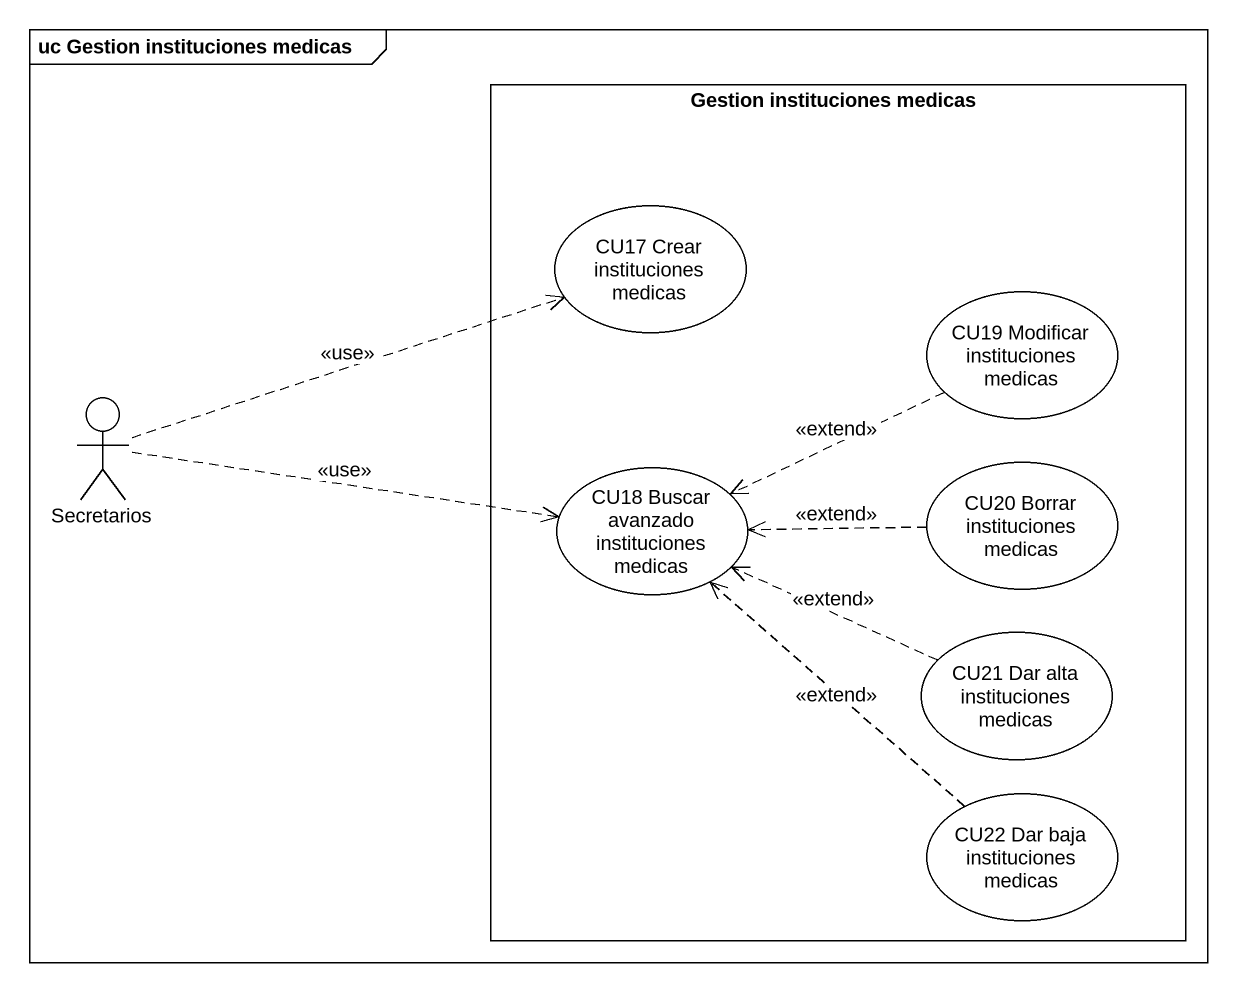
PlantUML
@startuml
mainframe uc Gestion instituciones medicas
rectangle "Gestion instituciones medicas" as Gestion_instituciones {
  usecase "CU17 Crear instituciones medicas" as CU17_Crear_instituciones
  usecase "CU19 Modificar instituciones medicas" as CU19_Modificar
  usecase "CU18 Buscar avanzado instituciones medicas" as CU18_Buscar_avanzado
  usecase "CU20 Borrar instituciones medicas" as CU20_Borrar_instituciones
  usecase "CU21 Dar alta instituciones medicas" as CU21_Dar_alta_instituciones
  usecase "CU22 Dar baja instituciones medicas" as CU22_Dar_baja_instituciones
}
actor Secretarios
CU19_Modificar .left.> CU18_Buscar_avanzado : <<extend>>
Secretarios .right.> CU17_Crear_instituciones : <<use>>
Secretarios .right.> CU18_Buscar_avanzado : <<use>>
CU20_Borrar_instituciones .left.> CU18_Buscar_avanzado : <<extend>>
CU21_Dar_alta_instituciones .left.> CU18_Buscar_avanzado : <<extend>>
CU22_Dar_baja_instituciones .up.> CU18_Buscar_avanzado : <<extend>>
@enduml
